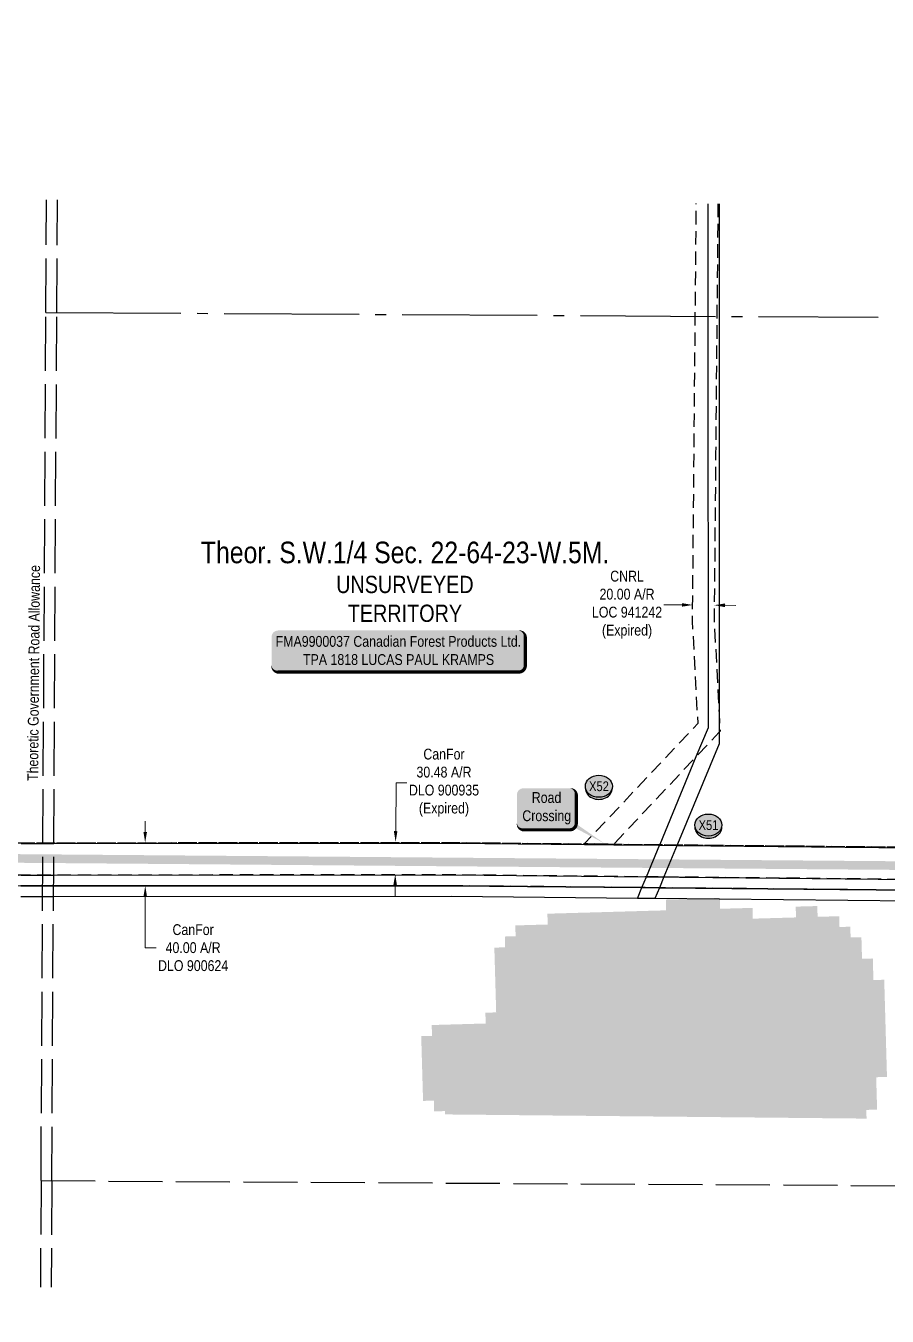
# Model space of a CAD drawing. Extents: x 456630 to 490274, y 6043290 to 6049977.
# Drawn here: x 473834 to 474632, y 6044129 to 6045324 of the extents above; entities that cross this region are included whole.
import ezdxf
from ezdxf.enums import TextEntityAlignment as Align

# ---------------------------------------------------------------- set-up
doc = ezdxf.new("R2010")
doc.units = 0
doc.header["$LTSCALE"] = 5
doc.header["$PDMODE"] = 35
doc.header["$PDSIZE"] = 5
for name, pattern in [('foc-ACCESSROAD', [3.75, 2.5, -1.25]), ('foc-QUARTERLINE', [33, 25, -3, 2, -3]), ('foc-UNSURVEYED', [12.5, 10, -2.5]), ('PHANTOM', [63.5, 31.75, -6.35, 6.35, -6.35, 6.35, -6.35])]:
    doc.linetypes.add(name, pattern=pattern)
doc.layers.get('Defpoints').update_dxf_attribs({"color": 9})
for name, color, linetype in [('AS-ROADS', 254, 'Continuous'), ('C-SYMBOL', 7, 'Continuous'), ('CG-NOTES', 7, 'Continuous'), ('F-AR', 190, 'foc-ACCESSROAD'), ('F-RW', 190, 'Continuous'), ('L-QSEC', 8, 'foc-QUARTERLINE'), ('L-ROAD-T', 7, 'Continuous'), ('L-UNS-T', 3, 'Continuous'), ('L-USEC', 7, 'foc-UNSURVEYED'), ('P-CROSSINGS', 250, 'Continuous'), ('P-PROPOSED', 10, 'Continuous'), ('WETLAND - FEN - H', 43, 'PHANTOM'), ('WETLAND - SWAMP - H', 8, 'PHANTOM')]:
    doc.layers.add(name, color=color, linetype=linetype)
doc.layers.add('F-AR-T', color=190, linetype='Continuous', lineweight=9)
doc.layers.add('F-EZE-T', color=190, linetype='Continuous', lineweight=9)
doc.styles.add('175L', font='ARIALN.TTF', dxfattribs={"height": 20})
doc.styles.add('80', font='ARIALN.TTF', dxfattribs={"height": 10})
doc.styles.add('80CG', font='ARIALN.TTF', dxfattribs={"height": 10})
doc.styles.add('80L', font='ARIALN.TTF', dxfattribs={"height": 10})
doc.styles.add('Crossing', font='ARIALN.TTF', dxfattribs={"height": 10})
doc.dimstyles.new('Compass 5 000', dxfattribs={"dimscale": 5, "dimtxt": 9, "dimasz": 2, "dimexe": 0.2, "dimexo": 0.0625, "dimgap": 0.5, "dimtad": 0, "dimtih": 1, "dimtoh": 1, "dimzin": 0, "dimdsep": 46, "dimtxsty": '80CG', "dimcen": 0.1, "dimse1": 1, "dimse2": 1, "dimclrd": 256, "dimclrt": 256, "dimaunit": 1, "dimadec": 4, "dimazin": 0, "dimtfac": 0.06, "dimtofl": 0, "dimtmove": 0, "dimatfit": 1, "dimfxl": 0.2, "dimtolj": 1, "dimtzin": 0, "dimlwd": -1, "dimarcsym": 0})

# ---------------------------------------------------------------- blocks, each defined once
blk = doc.blocks.new('*U579')
h = blk.add_hatch(color=59)
edge = h.paths.add_edge_path()
edge.add_line((-21.5, -20), (21.5, -20))
edge.add_arc((21.5, -14), 6, 270, 360)
edge.add_line((27.5, -14), (27.5, 12.5))
edge.add_arc((21.5, 12.5), 6, 0, 90)
edge.add_line((21.5, 18.5), (-21.5, 18.5))
edge.add_arc((-21.5, 12.5), 6, 90, 180)
edge.add_line((-27.5, 12.5), (-27.5, -14))
edge.add_arc((-21.5, -14), 6, 180, 270)
at = {"color": 1, "flags": 128}
blk.add_lwpolyline([(-21.5, -20, 3, 3, 0), (21.5, -20, 3, 3, 0.414214), (27.5, -14, 3, 3, 0), (27.5, 12.5, 3, 0, 0.414214), (21.5, 18.5, 0, 0, 0), (-21.5, 18.5, 0, 0, 0.414214), (-27.5, 12.5, 0, 0, 0), (-27.5, -14, 0, 3, 0.414214)], format="xyseb", close=True, dxfattribs=at)
blk.add_lwpolyline([(53.5, -32.6, 0, 7.5, 0), (0, 0, 0, 0, 0)], format="xyseb", dxfattribs=at)
at = {"color": 1, "style": '80'}
blk.add_attdef('ENTER_TEXT_001', (-36, -5), '', height=10, dxfattribs=at)
blk = doc.blocks.new('*D842')
at = {"layer": 'Defpoints', "color": 0, "transparency": 16777216}
for p in [(474329, 6044566.2), (474176.1, 6044537.8), (474328.7, 6044536.3)]:
    blk.add_point(p, dxfattribs=at)
at = {"layer": 'F-AR-T', "transparency": 16777216}
for p, q in [((474176.5, 6044577.7), (474176.9, 6044622.6)), ((474176.9, 6044622.6), (474186.9, 6044622.6)), ((474176, 6044527.8), (474175.9, 6044517.8))]:
    blk.add_line(p, q, dxfattribs=at)
for points in [[(474174.8, 6044577.8), (474178.1, 6044577.7), (474176.4, 6044567.7)], [(474174.3, 6044527.8), (474177.6, 6044527.8), (474176.1, 6044537.8)]]:
    blk.add_solid(points, dxfattribs=at)
at = {"layer": 'F-AR-T', "transparency": 16777216, "insert": (474221.2, 6044622.6), "char_height": 10, "attachment_point": 5, "style": '80CG'}
blk.add_mtext('\\A1;CanFor\\P30.48 A/R\\PDLO 900935\\P(Expired)', dxfattribs=at)
blk = doc.blocks.new('*D844')
at = {"layer": 'Defpoints', "color": 0, "transparency": 16777216}
for p in [(473960.1, 6044567.1), (473944.6, 6044527.1), (473960.1, 6044527.1)]:
    blk.add_point(p, dxfattribs=at)
at = {"layer": 'F-AR-T', "transparency": 16777216}
for p, q in [((473944.5, 6044577.1), (473944.5, 6044587.1)), ((473944.6, 6044517.1), (473944.6, 6044469.8)), ((473944.6, 6044469.8), (473954.6, 6044469.8))]:
    blk.add_line(p, q, dxfattribs=at)
for points in [[(473946.2, 6044577.1), (473942.9, 6044577.1), (473944.5, 6044567.1)], [(473946.2, 6044517.1), (473942.9, 6044517.1), (473944.6, 6044527.1)]]:
    blk.add_solid(points, dxfattribs=at)
at = {"layer": 'F-AR-T', "transparency": 16777216, "insert": (473988.9, 6044469.8), "char_height": 10, "attachment_point": 5, "style": '80CG'}
blk.add_mtext('\\A1;CanFor\\P40.00 A/R\\PDLO 900624', dxfattribs=at)
blk = doc.blocks.new('*D850')
at = {"layer": 'Defpoints', "color": 0, "transparency": 16777216}
for p in [(474451.5, 6044790.1), (474451.5, 6044787.2), (474471.5, 6044789.9)]:
    blk.add_point(p, dxfattribs=at)
at = {"layer": 'F-AR-T', "transparency": 16777216}
for p, q in [((474441.5, 6044787.3), (474424.9, 6044787.4)), ((474481.5, 6044786.9), (474491.5, 6044786.8))]:
    blk.add_line(p, q, dxfattribs=at)
for points in [[(474441.5, 6044788.9), (474441.5, 6044785.6), (474451.5, 6044787.2)], [(474481.5, 6044788.6), (474481.5, 6044785.2), (474471.5, 6044787)]]:
    blk.add_solid(points, dxfattribs=at)
at = {"layer": 'F-AR-T', "transparency": 16777216, "insert": (474390.7, 6044787.4), "char_height": 10, "attachment_point": 5, "style": '80CG'}
blk.add_mtext('\\A1;CNRL\\P20.00 A/R\\PLOC 941242\\P(Expired)', dxfattribs=at)
blk = doc.blocks.new('*U683')
h = blk.add_hatch(color=255)
edge = h.paths.add_edge_path()
edge.add_line((-111.5, -20), (111.5, -20))
edge.add_arc((111.5, -14), 6, 270, 360)
edge.add_line((117.5, -14), (117.5, 12.5))
edge.add_arc((111.5, 12.5), 6, 0, 90)
edge.add_line((111.5, 18.5), (-111.5, 18.5))
edge.add_arc((-111.5, 12.5), 6, 90, 180)
edge.add_line((-117.5, 12.5), (-117.5, -14))
edge.add_arc((-111.5, -14), 6, 180, 270)
at = {"color": 44, "flags": 128}
blk.add_lwpolyline([(-111.5, -20, 3, 3, 0), (111.5, -20, 3, 3, 0.414214), (117.5, -14, 3, 3, 0), (117.5, 12.5, 3, 0, 0.414214), (111.5, 18.5, 0, 0, 0), (-111.5, 18.5, 0, 0, 0.414214), (-117.5, 12.5, 0, 0, 0), (-117.5, -14, 0, 3, 0.414214)], format="xyseb", close=True, dxfattribs=at)
at = {"color": 44, "style": '80'}
blk.add_attdef('ENTER_TEXT_001', (-36, -5), '', height=10, dxfattribs=at)
blk = doc.blocks.new('xing2')
h = blk.add_hatch(color=50)
h.dxf.hatch_style = 1
edge = h.paths.add_edge_path()
edge.add_ellipse((0, 0), major_axis=(-12.5, 0), ratio=0.816297, start_angle=0, end_angle=360)
h = blk.add_hatch(color=250)
h.dxf.hatch_style = 1
edge = h.paths.add_edge_path()
edge.add_ellipse((0, -2), major_axis=(-12.5, 0), ratio=0.816297, start_angle=0, end_angle=180)
edge.add_line((12.5, -2), (12.5, 0))
edge.add_ellipse((0, 0), major_axis=(-12.5, 0), ratio=0.816297, start_angle=0, end_angle=180, ccw=False)
edge.add_line((-12.5, 0), (-12.5, -2))
at = {"color": 250}
blk.add_ellipse((0, 0), major_axis=(-12.5, 0), ratio=0.816297, dxfattribs=at)
blk.add_ellipse((0, -2), major_axis=(-12.5, 0), ratio=0.816297, start_param=0, end_param=3.141593, dxfattribs=at)
at = {"color": 250, "style": 'Crossing'}
blk.add_attdef('CROSSING', text='', height=9, dxfattribs=at).set_placement((0.1, 0), align=Align.MIDDLE_CENTER)
at = {"color": 250, "style": 'Crossing', "flags": 1}
for tag, p in [('OWNER', (0.1, -12.5)), ('DESCRIPTION', (0.1, -25.8)), ('LOCATION', (0.1, -39.3)), ('DWG_REF', (0.1, -52.8))]:
    blk.add_attdef(tag, text='', height=9, dxfattribs=at).set_placement(p, align=Align.MIDDLE_CENTER)

msp = doc.modelspace()

# ---------------------------------------------------------------- hatches: boundary and pattern name
at = {"layer": 'WETLAND - FEN - H', "transparency": 33554495}
h = msp.add_hatch(color=256, dxfattribs=at)
h.dxf.hatch_style = 1
h.paths.add_polyline_path([(474471.748, 6044335.599), (474481.745, 6044335.883), (474481.177, 6044355.877), (474471.179, 6044355.593), (474470.895, 6044365.59), (474440.904, 6044364.737), (474441.473, 6044344.742), (474431.475, 6044344.458), (474431.76, 6044334.461), (474421.763, 6044334.177), (474422.354, 6044313.41), (474434.683, 6044313.287), (474472.394, 6044312.916)])
h = msp.add_hatch(color=256, dxfattribs=at)
h.dxf.hatch_style = 1
h.paths.add_polyline_path([(474381.774, 6044333.039), (474391.772, 6044333.323), (474391.487, 6044343.32), (474361.496, 6044342.467), (474361.78, 6044332.47), (474321.792, 6044331.333), (474321.507, 6044341.33), (474261.525, 6044339.623), (474261.241, 6044349.62), (474221.252, 6044348.483), (474220.968, 6044358.48), (474200.974, 6044357.911), (474201.827, 6044327.92), (474211.824, 6044328.204), (474212.108, 6044318.207), (474222.105, 6044318.491), (474222.195, 6044315.354), (474227.106, 6044315.357), (474348.733, 6044314.141), (474372.314, 6044313.906), (474372.062, 6044322.757), (474382.059, 6044323.042)])
at = {"layer": 'WETLAND - SWAMP - H', "transparency": 33554495}
h = msp.add_hatch(color=256, dxfattribs=at)
h.dxf.hatch_style = 1
h.paths.add_polyline_path([(474628.858, 6044440.12), (474618.861, 6044439.836), (474618.292, 6044459.83), (474608.295, 6044459.545), (474607.726, 6044479.54), (474597.729, 6044479.255), (474597.444, 6044489.252), (474587.447, 6044488.968), (474587.163, 6044498.965), (474567.169, 6044498.396), (474566.884, 6044508.393), (474546.89, 6044507.824), (474547.175, 6044497.827), (474507.186, 6044496.69), (474506.902, 6044506.687), (474476.91, 6044505.834), (474476.626, 6044515.831), (474426.641, 6044514.409), (474426.925, 6044504.412), (474316.957, 6044501.283), (474317.241, 6044491.286), (474287.25, 6044490.433), (474287.535, 6044480.436), (474277.537, 6044480.151), (474277.822, 6044470.154), (474267.825, 6044469.87), (474269.531, 6044409.887), (474259.534, 6044409.603), (474259.819, 6044399.606), (474209.833, 6044398.184), (474210.118, 6044388.187), (474200.12, 6044387.902), (474200.974, 6044357.911), (474220.968, 6044358.48), (474221.252, 6044348.483), (474261.241, 6044349.62), (474261.525, 6044339.623), (474321.507, 6044341.33), (474321.792, 6044331.333), (474361.78, 6044332.47), (474361.496, 6044342.467), (474391.487, 6044343.32), (474391.772, 6044333.323), (474381.774, 6044333.039), (474382.059, 6044323.042), (474372.062, 6044322.757), (474372.314, 6044313.906), (474375.959, 6044313.869), (474418.562, 6044313.447), (474422.354, 6044313.41), (474421.763, 6044334.177), (474431.76, 6044334.461), (474431.475, 6044344.458), (474441.473, 6044344.742), (474440.904, 6044364.737), (474470.895, 6044365.59), (474471.179, 6044355.593), (474481.177, 6044355.877), (474481.745, 6044335.883), (474471.748, 6044335.599), (474472.394, 6044312.916), (474612.505, 6044311.535), (474612.276, 6044319.586), (474622.273, 6044319.87), (474621.42, 6044349.862), (474631.417, 6044350.146)])

# ---------------------------------------------------------------- linework, layer by layer
at = {"layer": 'AS-ROADS', "const_width": 7.996, "flags": 128}
msp.add_lwpolyline([(476713.652, 6044519.503), (476316.741, 6044531.708), (476154.557, 6044534.433), (476102.16, 6044539.071), (476046.458, 6044532.239), (475713.48, 6044428.588), (475624.722, 6044420.575), (475501.32, 6044436.979), (475324.834, 6044512.119), (475242.391, 6044534.553), (475014.156, 6044542.833), (473805.857, 6044552.612)], dxfattribs=at)
at = {"layer": 'F-AR', "flags": 128}
for points in [[(478621.092, 6044349.548), (478478.515, 6044363.881), (478362.746, 6044384.204), (478329.93, 6044393.425), (478107.278, 6044479.607), (477916.36, 6044502.989), (477879.686, 6044507.481), (477818.736, 6044509.606), (477627.445, 6044505.431), (477472.128, 6044475.453), (477414.554, 6044474.469), (477344.675, 6044476.632), (477197.349, 6044487.875), (477177.416, 6044489.398), (477120.943, 6044493.726), (477090.794, 6044496.03), (477067.347, 6044497.821), (476931.804, 6044495.787), (476285.568, 6044514.147), (476263.594, 6044514.766), (476253.598, 6044515.055), (476184.533, 6044517.017), (476151.845, 6044514.824), (476146.858, 6044514.49), (476133.208, 6044513.574), (476032.723, 6044506.833), (476002.368, 6044496.973), (475983.233, 6044490.758), (475756.223, 6044417.027), (475665.822, 6044401.547), (475592.499, 6044401.002), (475492.596, 6044419.69), (475489.812, 6044420.937), (475459.723, 6044434.418), (475385.845, 6044467.518), (475271.835, 6044507.952), (475190.53, 6044519.565), (475140.274, 6044518.931), (475123.457, 6044518.717), (475120.03, 6044518.675), (475108.666, 6044518.532), (475103.701, 6044518.543), (475089.357, 6044518.611), (475078.177, 6044518.725), (474654.872, 6044522.958), (474420.659, 6044525.299), (474404.494, 6044525.461), (474228.105, 6044527.225), (473859.629, 6044527.002), (473829.468, 6044526.985), (473739.445, 6044526.93), (473720.786, 6044536.956), (473719.059, 6044536.956), (473596.1, 6044536.874), (473588.093, 6044536.868), (473585.267, 6044536.868), (473581.884, 6044536.866), (473566.879, 6044536.852), (473563.055, 6044536.854), (473425.64, 6044536.767), (473410.666, 6044536.758), (473382.176, 6044536.74), (473372.132, 6044536.733), (473362.277, 6044536.728), (473359.16, 6044536.728), (473349.102, 6044536.722), (473339.053, 6044536.715), (473318.775, 6044536.701), (473318.764, 6044550.183), (473318.752, 6044565.176), (473318.75, 6044567.17), (473329.585, 6044567.198), (473339.869, 6044567.203), (473349.892, 6044567.207), (473359.14, 6044567.218), (473359.95, 6044567.212), (473369.177, 6044567.168), (473379.225, 6044567.088), (473410.859, 6044566.901), (473425.846, 6044566.814), (473665.393, 6044566.908), (473426.485, 6044696.165), (473289.622, 6044724.346), (473288.427, 6044724.515), (473210.676, 6044704.54), (473031.893, 6044660.163), (473024.953, 6044658.567), (472896.224, 6044628.965), (472858.059, 6044617.316), (472853.502, 6044615.613), (472799.801, 6044595.556), (472763.998, 6044582.181), (472722.826, 6044566.804), (472719.17, 6044565.438), (472707.863, 6044561.214), (472689.153, 6044554.226), (472665.057, 6044545.227), (472628.903, 6044531.724), (472622.464, 6044529.33), (472337.632, 6044423.424), (472243.934, 6044388.101), (472228.075, 6044382.397), (472215.784, 6044377.976), (472197.824, 6044367.249), (472195.137, 6044365.643), (472156.147, 6044336.06), (472073.668, 6044264.387), (472012.425, 6044211.174), (471969.911, 6044184.607), (471914.649, 6044164.876), (471875.631, 6044161.023), (471870.489, 6044161.338), (471857.944, 6044162.12), (471839.134, 6044163.287), (471817.001, 6044164.671), (471676.473, 6044189.196), (471576.039, 6044212.169), (471513.903, 6044225.637), (471473.237, 6044240.445), (471435.463, 6044260.451), (471423.705, 6044268.148), (471400.932, 6044283.057), (471392.026, 6044291.315), (471266.427, 6044407.775), (471220.721, 6044445.167), (471187.953, 6044463.844), (471159.329, 6044474.129), (471122.93, 6044479.892), (471084.276, 6044480.193), (471024.179, 6044475.755), (470885.747, 6044460.646), (470874.126, 6044459.378), (470870.332, 6044458.956), (470866.419, 6044458.537), (470859.639, 6044457.797), (470839.406, 6044455.589), (470835.169, 6044455.385), (470824.936, 6044454.892), (470733.186, 6044450.467), (470694.91, 6044444.812), (470638.253, 6044428.04), (470597.494, 6044410.56), (470582.407, 6044404.089), (470567.239, 6044395.65), (470404.895, 6044305.322), (470343.586, 6044281.532), (470309.959, 6044274.564), (470240.495, 6044260.191), (470116.886, 6044244.869), (470012.927, 6044239.452), (469907.579, 6044238.011), (469842.717, 6044247.2), (469801.151, 6044260.282), (469767.298, 6044277.711), (469761.483, 6044280.705), (469761.163, 6044280.955), (469663.716, 6044357.192), (469596.473, 6044402.055), (469560.782, 6044417.701), (469463.401, 6044444.996), (469264.418, 6044490.822), (469254.03, 6044493.215), (469248.854, 6044494.407), (469238.502, 6044496.792), (469225.881, 6044499.699), (469217.246, 6044501.688), (469210.365, 6044503.096), (469194.876, 6044506.267), (469118.949, 6044521.806), (469065.086, 6044524.419), (468967.494, 6044522.957), (468937.332, 6044522.505), (468803.481, 6044520.499), (468504.324, 6044520.1), (468496.272, 6044520.09), (468481.174, 6044520.068), (468431.092, 6044520.003), (468302.71, 6044520.134), (468205.609, 6044517.541), (468195.361, 6044517.267), (468191.263, 6044517.158), (468175.739, 6044516.743), (468171.331, 6044516.492), (468168.252, 6044516.316), (468161.337, 6044516.01), (468131.964, 6044514.247), (468097.387, 6044512.275), (468061.947, 6044510.253), (468050.316, 6044509.59), (467979.021, 6044505.524), (467935.344, 6044506.423), (467891.837, 6044512.105), (467830.683, 6044531.542), (467773.431, 6044560.832), (467719.513, 6044596.312), (467712.92, 6044600.648), (467710.283, 6044602.385), (467695.329, 6044612.223), (467339.048, 6044846.69), (467309.027, 6044866.446), (467064.989, 6045027.043), (466952.716, 6045102.247), (466572.241, 6045357.139), (466507.607, 6045398.502), (466331.346, 6045511.299), (466278.656, 6045536.106), (466222.446, 6045553.646), (466103.725, 6045576.987), (465963.32, 6045599.278), (465882.57, 6045605.772), (465714.057, 6045611.446), (465683.904, 6045612.462), (465583.938, 6045615.831), (465572.855, 6045616.202), (465522.515, 6045616.962), (464878.86, 6045626.698), (464515.072, 6045632.199), (464083.839, 6045636.725), (464053.681, 6045637.041), (463317.021, 6045644.773), (463248.594, 6045645.864), (462453.591, 6045658.536), (462442.182, 6045658.718), (462423.435, 6045659.064), (461913.94, 6045668.471), (461810.044, 6045675.483), (461618.706, 6045709.221), (461526.237, 6045725.525), (461466.342, 6045739.834), (461409.108, 6045767.309), (461352.309, 6045802.76), (461318.979, 6045829.528), (461231.779, 6045914.809), (461190.519, 6045951.291), (461156.109, 6045981.721), (461099.872, 6046031.463), (461077.963, 6046047.301), (461026.312, 6046078.007), (460898.663, 6046141.95), (460827.602, 6046175.645), (460807.496, 6046185.179), (460797.552, 6046188.691), (460249.033, 6046382.434), (460148.582, 6046414.806), (460099.588, 6046423.64), (460050.359, 6046428.709), (459994.562, 6046429.056), (459773.875, 6046430.428), (459729.022, 6046432.585), (459685.854, 6046444.031), (459646.574, 6046465.313), (459625.177, 6046483.098), (459622.176, 6046485.592), (459611.502, 6046494.361), (459606.812, 6046498.362), (459607.56, 6046498.982), (459622.127, 6046511.008), (459637.195, 6046525.102), (459641.888, 6046521.194), (459652.559, 6046512.324), (459655.336, 6046510.016), (459669.091, 6046498.583), (459700.708, 6046481.454), (459707.368, 6046479.688), (459735.175, 6046472.34), (459774.96, 6046470.4), (459823.646, 6046470.097), (459925.381, 6046469.465), (459932.458, 6046469.421), (459936.768, 6046469.394), (459942.957, 6046469.356), (459994.91, 6046469.033), (460052.536, 6046468.675), (460105.19, 6046463.254), (460157.155, 6046453.884), (460158.304, 6046453.677), (460261.824, 6046420.316), (460797.913, 6046230.963), (460822.759, 6046222.187), (460827.977, 6046219.713), (460916.183, 6046177.888), (461045.505, 6046113.108), (461099.932, 6046080.751), (461124.886, 6046062.712), (461216.997, 6045981.245), (461251.406, 6045950.816), (461259.016, 6045944.093), (461345.536, 6045859.476), (461375.492, 6045835.418), (461428.401, 6045802.394), (461479.79, 6045777.726), (461534.36, 6045764.688), (461619.044, 6045749.756), (461814.875, 6045715.227), (461915.656, 6045708.426), (462423.761, 6045699.044), (462442.87, 6045698.692), (462453.917, 6045698.515), (463248.913, 6045685.843), (463317.549, 6045684.749), (463702.444, 6045680.703), (463732.663, 6045680.385), (464053.993, 6045677.019), (464084.151, 6045676.703), (464515.596, 6045672.175), (464879.165, 6045666.676), (465143.009, 6045662.68), (465152.923, 6045662.53), (465153.331, 6045662.524), (465182.584, 6045662.08), (465183.003, 6045662.073), (465573.803, 6045656.171), (465684.201, 6045652.454), (465714.354, 6045651.439), (465884.808, 6045645.7), (465933.897, 6045641.752), (465954.122, 6045640.125), (465968.064, 6045639.004), (466110.718, 6045616.357), (466232.285, 6045592.456), (466293.194, 6045573.45), (466350.716, 6045546.368), (466507.95, 6045445.747), (466594.144, 6045390.588), (466745.816, 6045288.977), (466762.721, 6045277.652), (467025.394, 6045101.681), (467087.104, 6045060.349), (467309.365, 6044914.084), (467339.385, 6044894.327), (467728.301, 6044638.386), (467743.255, 6044628.546), (467745.892, 6044626.81), (467752.485, 6044622.473), (467793.584, 6044595.429), (467845.945, 6044568.641), (467900.55, 6044551.287), (467938.354, 6044546.349), (467978.293, 6044545.527), (468024.119, 6044548.14), (468035.75, 6044548.803), (468071.187, 6044550.825), (468112.757, 6044553.196), (468131.041, 6044554.239), (468132.24, 6044554.307), (468153.563, 6044555.523), (468157.43, 6044555.828), (468161.336, 6044556.263), (468167.473, 6044556.317), (468171.313, 6044556.536), (468174.345, 6044556.709), (468303.293, 6044560.119), (468430.81, 6044559.982), (468465.902, 6044560.029), (468485.905, 6044560.056), (468487.2, 6044560.057), (468502.551, 6044560.077), (468510.737, 6044560.088), (468803.155, 6044560.478), (468937.6, 6044562.493), (468967.763, 6044562.945), (469065.756, 6044564.413), (469123.955, 6044561.589), (469189.86, 6044548.101), (469205.381, 6044544.699), (469210.287, 6044543.92), (469220.837, 6044541.761), (469225.742, 6044540.757), (469232.158, 6044539.28), (469233.443, 6044538.984), (469243.805, 6044536.597), (469253.746, 6044534.307), (469259.321, 6044533.224), (469473.288, 6044483.745), (469574.269, 6044455.441), (469615.74, 6044437.26), (469687.161, 6044389.61), (469761.493, 6044331.457), (469783.141, 6044314.521), (469816.413, 6044297.391), (469851.582, 6044286.323), (469910.125, 6044278.03), (470011.614, 6044279.417), (470113.383, 6044284.719), (470233.973, 6044299.668), (470332.224, 6044320.007), (470387.864, 6044341.598), (470564.763, 6044440.023), (470567.529, 6044441.21), (470597.772, 6044454.18), (470624.653, 6044465.708), (470686.271, 6044483.949), (470729.292, 6044490.305), (470808.667, 6044494.132), (470830.849, 6044495.202), (470836.271, 6044495.464), (470841.127, 6044495.993), (470865.943, 6044498.701), (470872.415, 6044499.407), (470876.603, 6044499.853), (470880.122, 6044500.249), (470892.012, 6044501.546), (470961.785, 6044509.162), (471020.537, 6044515.574), (471082.957, 6044520.184), (471126.231, 6044519.847), (471156.853, 6044514.998), (471169.302, 6044513.026), (471204.737, 6044500.296), (471243.436, 6044478.237), (471292.701, 6044437.934), (471392.362, 6044345.525), (471425.647, 6044314.663), (471455.812, 6044294.914), (471489.51, 6044277.067), (471515.465, 6044267.611), (471525.028, 6044264.134), (471584.217, 6044251.304), (471683.929, 6044228.508), (471687.731, 6044227.838), (471821.254, 6044204.513), (471821.823, 6044204.425), (471834.497, 6044203.636), (471836.144, 6044203.534), (471838.021, 6044203.415), (471849.462, 6044202.702), (471874.97, 6044201.134), (471905.821, 6044204.176), (471952.393, 6044220.804), (471988.57, 6044243.411), (472013.114, 6044264.733), (472130.92, 6044367.104), (472173.652, 6044399.527), (472198.095, 6044412.291), (472228.331, 6044424.911), (472229.428, 6044425.37), (472324.11, 6044461.047), (472388.795, 6044485.098), (472520.129, 6044533.932), (472525.69, 6044535.998), (472542.901, 6044542.398), (472562.284, 6044549.453), (472585.909, 6044558.391), (472592.401, 6044560.623), (472615.177, 6044569.274), (472636.706, 6044577.314), (472672.536, 6044590.696), (472726.218, 6044610.747), (472845.216, 6044655.196), (472885.896, 6044667.613), (473022.597, 6044699.048), (473025.193, 6044699.692), (473200.886, 6044743.302), (473287.425, 6044765.536), (473440.117, 6044734.159), (473749.357, 6044566.947), (473829.694, 6044566.989), (473859.855, 6044567.008), (474228.29, 6044567.23), (474351.252, 6044566), (474378.468, 6044565.729), (474421.057, 6044565.307), (474437.185, 6044565.147), (474655.091, 6044562.999), (475108.206, 6044558.523), (475109.282, 6044558.532), (475128.812, 6044558.79), (475140.12, 6044558.934), (475143.548, 6044558.974), (475192.998, 6044559.606), (475281.483, 6044546.949), (475400.705, 6044504.667), (475459.954, 6044478.12), (475490.043, 6044464.638), (475504.583, 6044458.123), (475596.033, 6044441.011), (475662.25, 6044441.498), (475746.6, 6044455.938), (476025.056, 6044546.381), (476143.581, 6044554.353), (476148.588, 6044554.56), (476183.806, 6044557.031), (476237.789, 6044555.497), (476254.302, 6044555.031), (476261.439, 6044554.83), (476264.299, 6044554.745), (476285.771, 6044554.135), (476932.029, 6044535.774), (477068.574, 6044537.823), (477090.991, 6044536.11), (477121.14, 6044533.807), (477346.82, 6044516.564), (477414.833, 6044514.458), (477467.959, 6044515.367), (477623.19, 6044545.329), (477819.006, 6044549.6), (477882.821, 6044547.375), (477916.551, 6044543.243), (478117.075, 6044518.685), (478342.582, 6044431.397), (478371.608, 6044423.243), (478483.871, 6044403.53), (478621.276, 6044389.711), (478721.231, 6044379.659), (478751.377, 6044376.627), (478768.899, 6044374.865), (478791.642, 6044372.578), (478854.731, 6044366.233), (478874.651, 6044364.23), (478885.291, 6044363.16), (479004.406, 6044356.061), (479140.348, 6044352.497), (479558.865, 6044342.117), (479612.893, 6044340.778), (479672.061, 6044342.524), (479689.77, 6044345.374), (479770.264, 6044365.909), (479813.311, 6044369.957), (480063.807, 6044376.297), (480151.821, 6044376.347), (480182.946, 6044374.913), (480325.53, 6044362.206), (480376.657, 6044355.979), (480406.792, 6044352.31), (480509.807, 6044339.764), (480578.638, 6044322.967), (480600.272, 6044317.688), (480638.741, 6044308.3), (480737.668, 6044288.18), (481062.958, 6044272.039), (481204.483, 6044271.574), (481280.09, 6044271.327), (481364.367, 6044266.574), (481442.53, 6044258.117), (481484.966, 6044250.167), (481555.391, 6044228.185), (481555.91, 6044228.183), (481593.815, 6044206.251), (481646.101, 6044168.302), (481648.653, 6044166.451), (481657.792, 6044158.206), (481696.172, 6044123.583), (481727.64, 6044089.09), (482010.045, 6043739.915), (482028.593, 6043716.982), (482040.023, 6043704.382), (482097.181, 6043641.376), (482115.018, 6043627.031), (482135.339, 6043616.067), (482153.966, 6043609.216), (482229.233, 6043592.415), (482339.45, 6043555.479), (482480.921, 6043467.375), (482499.516, 6043458.773), (482521.342, 6043453.843), (482549.792, 6043450.415), (482586.522, 6043456.583), (482603.961, 6043469.752), (482693.853, 6043494.144), (482723.7, 6043502.26), (482746.685, 6043508.51), (482773.469, 6043515.794), (482828.589, 6043535.772), (482828.476, 6043505.794), (482828.448, 6043498.554), (482828.428, 6043493.191), (482784.747, 6043477.417), (482705.632, 6043455.865), (482621.885, 6043433.129), (482604.906, 6043420.336), (482603.783, 6043419.467), (482550.632, 6043409.949), (482514.823, 6043414.307), (482486.575, 6043420.761), (482461.888, 6043432.13), (482446.114, 6043441.952), (482415.732, 6043460.874), (482322.297, 6043519.062), (482218.497, 6043553.849), (482142.661, 6043570.777), (482118.864, 6043579.529), (482092.814, 6043593.584), (482069.68, 6043612.189), (482039.72, 6043645.214), (482009.729, 6043678.273), (481998.221, 6043690.959), (481697.304, 6044063.024), (481667.948, 6044095.201), (481623.45, 6044135.343), (481572.053, 6044172.647), (481551.532, 6044184.438), (481539.804, 6044191.177), (481488.146, 6044207.295), (481475.299, 6044211.304), (481461.236, 6044213.938), (481436.691, 6044218.537), (481395.239, 6044223.022), (481384.429, 6044224.191), (481381.768, 6044224.479), (481377.255, 6044224.967), (481366.192, 6044226.164), (481361.09, 6044226.716), (481319.661, 6044229.049), (481278.899, 6044231.351), (481204.246, 6044231.596), (481061.901, 6044232.063), (480732.664, 6044248.399), (480629.721, 6044269.348), (480502.626, 6044300.363), (480406.52, 6044312.068), (480376.385, 6044315.738), (480321.338, 6044322.443), (480180.63, 6044334.982), (480151.551, 6044336.383), (480063.699, 6044336.307), (479815.617, 6044330.018), (479777.119, 6044326.397), (479697.904, 6044306.189), (479675.843, 6044302.639), (479612.987, 6044300.784), (479558.639, 6044302.131), (479138.661, 6044312.547), (479002.25, 6044316.139), (478882.489, 6044323.268), (478872.291, 6044324.294), (478852.372, 6044326.296), (478751.193, 6044336.468), (478721.047, 6044339.499)], [(474655.091, 6044562.999), (475108.206, 6044558.523), (475109.281, 6044558.532), (475104.267, 6044548.486), (475094.348, 6044528.614), (475083.169, 6044528.726), (474654.927, 6044533.008), (474424.81, 6044535.306), (474408.645, 6044535.468), (474228.148, 6044537.274), (473859.686, 6044537.046), (473829.525, 6044537.027), (473720.786, 6044536.957), (473719.059, 6044536.957), (473596.1, 6044536.874), (473588.093, 6044536.869), (473585.267, 6044536.869), (473581.884, 6044536.867), (473566.879, 6044536.855), (473563.055, 6044536.856), (473425.64, 6044536.769), (473410.666, 6044536.76), (473382.176, 6044536.743), (473372.132, 6044536.735), (473362.277, 6044536.73), (473359.16, 6044536.73), (473349.102, 6044536.724), (473339.053, 6044536.717), (473318.775, 6044536.703), (473258.823, 6044536.664), (473240.809, 6044536.652), (473024.242, 6044536.523), (472948.293, 6044536.476), (472938.114, 6044536.47), (472648.855, 6044536.271), (472622.464, 6044529.33), (472441.071, 6044481.618), (472388.795, 6044485.098), (472365.085, 6044486.677), (472336.227, 6044494.305), (472319.727, 6044498.666), (472228.917, 6044522.669), (472218.79, 6044525.346), (472198.805, 6044530.628), (472181.236, 6044535.272), (471393.519, 6044532.661), (470900.462, 6044531.026), (470884.746, 6044530.975), (470881.533, 6044530.964), (470877.031, 6044530.949), (470881.03, 6044558.374), (470881.443, 6044561.21), (470894.102, 6044561.248), (470900.36, 6044561.263), (470909.814, 6044561.272), (471393.706, 6044562.951), (471928.526, 6044564.84), (472185.147, 6044565.769), (472198.994, 6044562.109), (472209.67, 6044559.287), (472213.831, 6044558.187), (472229.106, 6044554.15), (472270.988, 6044543.079), (472299.047, 6044535.662), (472330.217, 6044527.424), (472336.601, 6044525.737), (472346.706, 6044523.066), (472370.038, 6044516.899), (472438.13, 6044512.364), (472520.129, 6044533.933), (472528.272, 6044536.047), (472528.723, 6044536.156), (472530.755, 6044536.738), (472553.194, 6044542.632), (472581.652, 6044550.115), (472615.741, 6044559.081), (472626.414, 6044561.889), (472644.902, 6044566.752), (472722.826, 6044566.805), (472755.371, 6044566.827), (472938.094, 6044566.952), (472943.429, 6044566.867), (472948.273, 6044566.851), (472993.496, 6044566.332), (473024.415, 6044566.157), (473240.872, 6044566.972), (473258.887, 6044567.018), (473318.75, 6044567.17), (473329.585, 6044567.198), (473339.869, 6044567.204), (473349.892, 6044567.209), (473359.14, 6044567.218), (473359.95, 6044567.213), (473369.177, 6044567.167), (473379.225, 6044567.088), (473410.859, 6044566.9), (473425.846, 6044566.814), (473665.393, 6044566.908), (473748.748, 6044566.94), (473749.363, 6044566.946), (473829.694, 6044566.989), (473859.855, 6044567.008), (474228.29, 6044567.23), (474351.251, 6044565.997), (474378.468, 6044565.726), (474421.057, 6044565.305), (474437.185, 6044565.144), (474655.091, 6044562.999)]]:
    msp.add_lwpolyline(points, close=True, dxfattribs=at)
msp.add_lwpolyline([(474474.832, 6045158.775), (474473.894, 6045054.471), (474472.752, 6044927.537), (474471.36, 6044772.657), (474475.987, 6044686.555), (474476.865, 6044670.228), (474475.988, 6044669.297), (474454.833, 6044646.827), (474378.968, 6044566.25), (474378.469, 6044565.727), (474351.253, 6044565.998), (474351.75, 6044566.522), (474456.432, 6044677.704), (474451.352, 6044772.209), (474452.751, 6044927.717), (474453.891, 6045054.587), (474454.829, 6045158.888)], dxfattribs=at)
at = {"layer": 'F-RW'}
for points in [[(473829.525, 6044537.027), (473859.686, 6044537.046), (474228.148, 6044537.274), (474408.645, 6044535.467), (474424.81, 6044535.305), (474654.927, 6044533.008), (475083.169, 6044528.726), (475094.347, 6044528.614), (475113.657, 6044528.422), (475128.813, 6044558.794), (475144.521, 6044590.268), (475152.559, 6044606.374), (475373.55, 6045049.233), (475425.523, 6045153.382)], [(474475.972, 6045158.768), (474475.975, 6045054.46), (474475.987, 6044686.555), (474475.988, 6044669.297), (474475.988, 6044658.697), (474437.403, 6044565.666), (474437.184, 6044565.14), (474424.81, 6044535.305), (474420.659, 6044525.299), (474416.532, 6044515.344), (474400.367, 6044515.507), (474404.494, 6044525.461), (474408.645, 6044535.467), (474421.057, 6044565.302), (474421.237, 6044565.828), (474454.833, 6044646.827), (474465.992, 6044673.732), (474465.979, 6045054.517), (474465.976, 6045158.825)], [(474979.478, 6044150.033), (475010.827, 6044247.285), (475079.173, 6044459.315), (475096.254, 6044493.545), (475103.703, 6044508.474), (475108.666, 6044518.532), (475103.701, 6044518.553), (475089.357, 6044518.613), (475078.177, 6044518.725), (474654.872, 6044522.958), (474420.659, 6044525.299), (474404.494, 6044525.461), (474228.102, 6044527.225), (473859.629, 6044527.002), (473829.468, 6044526.984)], [(473829.468, 6044526.985), (473859.629, 6044527.002), (474228.105, 6044527.225), (474404.494, 6044525.461), (474420.659, 6044525.299), (474654.872, 6044522.958), (475078.177, 6044518.725), (475089.357, 6044518.611), (475103.701, 6044518.543), (475108.666, 6044518.532), (475120.03, 6044518.675), (475123.457, 6044518.717), (475140.274, 6044518.931), (475190.53, 6044519.565), (475271.835, 6044507.952), (475385.845, 6044467.518), (475459.723, 6044434.418), (475489.812, 6044420.937)], [(475489.755, 6044410.053), (475459.666, 6044423.492), (475382.126, 6044458.233), (475269.434, 6044498.199), (475189.883, 6044509.561), (475135.255, 6044508.872), (475133.565, 6044508.851), (475118.436, 6044508.659), (475115.01, 6044508.616), (475103.703, 6044508.474), (475084.394, 6044508.698), (475073.213, 6044508.779), (474654.818, 6044512.961), (474416.532, 6044515.344), (474400.367, 6044515.507), (474228.056, 6044517.229), (473859.572, 6044517.002), (473829.412, 6044516.983)]]:
    msp.add_lwpolyline(points, dxfattribs=at)
at = {"layer": 'F-RW', "flags": 128}
for points in [[(473425.641, 6044536.776), (474228.148, 6044537.274), (474408.646, 6044535.469), (475083.168, 6044528.726), (475094.347, 6044528.615), (475063.049, 6044465.893), (474961.259, 6044150.123)], [(474950.713, 6044150.174), (475053.714, 6044469.701), (475078.177, 6044518.725), (474420.659, 6044525.299), (474228.103, 6044527.224), (473425.572, 6044526.741)]]:
    msp.add_lwpolyline(points, dxfattribs=at)
at = {"layer": 'L-QSEC'}
msp.add_line((473852.588, 6045058.108), (474623.159, 6045053.615), dxfattribs=at)
at = {"layer": 'L-USEC'}
for p, q in [((473852.588, 6045058.108), (473853.177, 6045162.301)), ((473862.628, 6045058.052), (473863.216, 6045162.244)), ((473848.048, 6044254.082), (473852.588, 6045058.108)), ((473858.088, 6044254.026), (473862.628, 6045058.052)), ((473848.048, 6044254.083), (473847.492, 6044155.576)), ((473848.048, 6044254.079), (474653.378, 6044249.386)), ((473858.088, 6044254.026), (473857.531, 6044155.527))]:
    msp.add_line(p, q, dxfattribs=at)
at = {"layer": 'P-PROPOSED', "flags": 128}
msp.add_lwpolyline([(475489.634, 6044463.725), (475459.545, 6044477.207), (475400.333, 6044503.738), (475281.242, 6044545.974), (475192.933, 6044558.605), (475141.921, 6044557.953), (475163.388, 6044600.969), (475347.624, 6044970.178), (475322.155, 6044982.888), (475137.921, 6044613.671), (475129.89, 6044597.574), (475109.903, 6044557.537), (475108.205, 6044557.522), (474655.081, 6044561.999), (474437.175, 6044564.147), (474421.047, 6044564.307), (474378.459, 6044564.729), (474351.242, 6044565), (474228.285, 6044566.23), (473859.855, 6044566.008), (473829.694, 6044565.989)], dxfattribs=at)

# ---------------------------------------------------------------- block references
at = {"layer": 'CG-NOTES'}
ref = msp.add_blockref('*U579', (474316.201, 6044598.978), dxfattribs=at)
ref.add_attrib('ENTER_TEXT_001', 'Road', (474302.49, 6044603.87), dxfattribs={"layer": '0', "color": 1, "height": 10, "style": '80'})
ref.add_attrib('ENTER_TEXT_002', 'Crossing', (474293.725, 6044587.026), dxfattribs={"layer": '0', "color": 1, "height": 10, "style": '80'})
at = {"layer": 'F-EZE-T'}
ref = msp.add_blockref('*U683', (474178.988, 6044745.065), dxfattribs=at)
ref.add_attrib('ENTER_TEXT_001', 'FMA9900037 Canadian Forest Products Ltd.', (474065.322, 6044748.484), dxfattribs={"layer": '0', "color": 44, "height": 10, "style": '80'})
ref.add_attrib('ENTER_TEXT_002', 'TPA 1818 LUCAS PAUL KRAMPS', (474090.652, 6044731.64), dxfattribs={"layer": '0', "color": 44, "height": 10, "style": '80'})
at = {"layer": 'P-CROSSINGS', "color": 6}
for p, values in [((474364.602, 6044619.327), {'CROSSING': 'X52'}), ((474466.02, 6044583.348), {'CROSSING': 'X51'})]:
    msp.add_blockref('xing2', p, dxfattribs=at).add_auto_attribs(values)

# ---------------------------------------------------------------- texts
at = {"layer": 'C-SYMBOL', "color": 3, "style": '175L'}
msp.add_text('Theor. S.W.1/4 Sec. 22-64-23-W.5M.', height=20, dxfattribs=at).set_placement((474185.204, 6044819.843), align=Align.BOTTOM_CENTER)
at = {"layer": 'L-ROAD-T', "style": '80L'}
msp.add_text('Theoretic Government Road Allowance', height=10, rotation=89.46784, dxfattribs=at).set_placement((473841.277, 6044724.193), align=Align.MIDDLE_CENTER)
at = {"layer": 'L-UNS-T', "insert": (474185.014, 6044792.737), "char_height": 16, "attachment_point": 5, "style": '80L'}
msp.add_mtext_dynamic_manual_height_columns('UNSURVEYED TERRITORY', width=126.41375, gutter_width=47.5, heights=[0], dxfattribs=at)

# ---------------------------------------------------------------- dimensions: what is measured, and where the dimension line sits
at = {"layer": 'F-AR-T'}
for base, p1, p2, angle, text, picture, middle in [((474451.487, 6044787.166), (474471.515, 6044789.95), (474451.513, 6044790.129), 179.484688, 'CNRL\\P20.00 A/R\\PLOC 941242\\P(Expired)', '*D850', (474390.679, 6044787.405)), ((474176.076, 6044537.795), (474328.959, 6044566.22), (474328.659, 6044536.268), 269.426574, 'CanFor\\P30.48 A/R\\PDLO 900935\\P(Expired)', '*D842', (474221.24, 6044622.601)), ((473944.553, 6044527.054), (473960.1, 6044567.068), (473960.124, 6044527.063), 270.034703, 'CanFor\\P40.00 A/R\\PDLO 900624', '*D844', (473988.857, 6044469.757))]:
    dim = msp.add_linear_dim(base=base, p1=p1, p2=p2, angle=angle, text=text, dimstyle='Compass 5 000', dxfattribs=at)
    dim.commit()
    dim.dimension.update_dxf_attribs({"geometry": picture, "text_midpoint": middle, "dimtype": 161})

doc.saveas('drawing.dxf')
